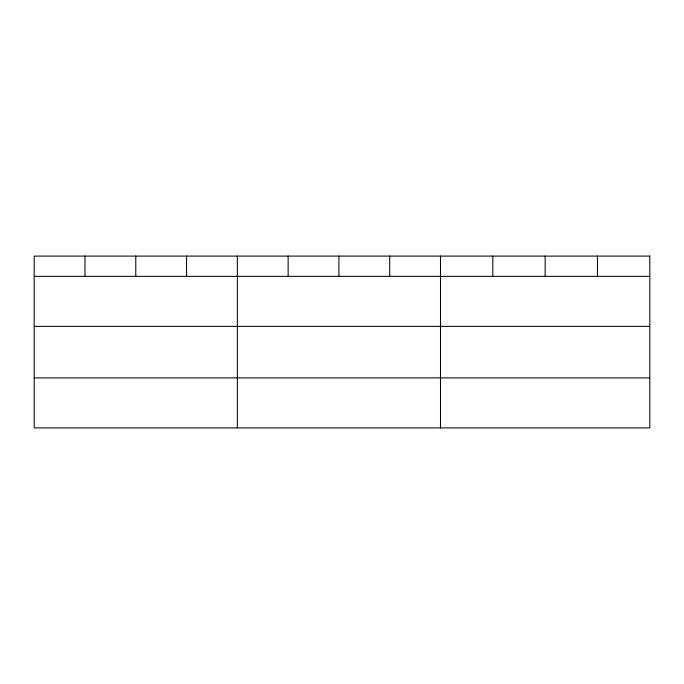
<?xml version="1.0" encoding="UTF-8"?>
<svg xmlns="http://www.w3.org/2000/svg" width="684" height="684" viewBox="0 0 684 684"><rect width="100%" height="100%" fill="white"/><g stroke="black" fill="none" stroke-linecap="round" stroke-linejoin="round"><path stroke-width="1.03" d="M34.2 276.353L649.8 276.353M34.2 326.362L649.8 326.362M34.2 377.893L649.8 377.893M597.474 256.098L597.474 276.353M545.148 256.098L545.148 276.353M492.822 256.098L492.822 276.353M440.496 256.098L440.496 427.902M389.709 256.098L389.709 276.353M338.922 256.098L338.922 276.353M288.135 256.098L288.135 276.353M237.348 256.098L237.348 427.902M186.561 256.098L186.561 276.353M135.774 256.098L135.774 276.353M84.987 256.098L84.987 276.353M649.8 256.098L34.2 256.098L34.2 427.902L649.8 427.902L649.8 256.098"/></g></svg>
